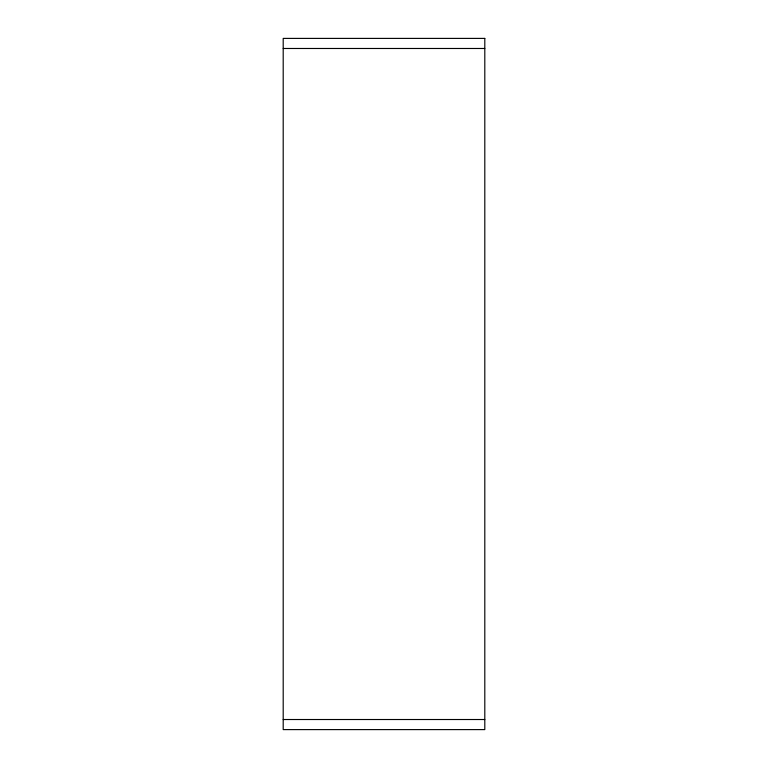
<?xml version="1.0" encoding="UTF-8"?>
<svg xmlns="http://www.w3.org/2000/svg" width="768" height="768" viewBox="0 0 768 768"><rect width="100%" height="100%" fill="white"/><g stroke="black" fill="none" stroke-linecap="round" stroke-linejoin="round"><path stroke-width="1.15" d="M283.2 48.48L484.8 48.48M283.2 719.52L484.8 719.52M484.8 38.4L283.2 38.4L283.2 729.6L484.8 729.6L484.8 38.4"/></g></svg>
